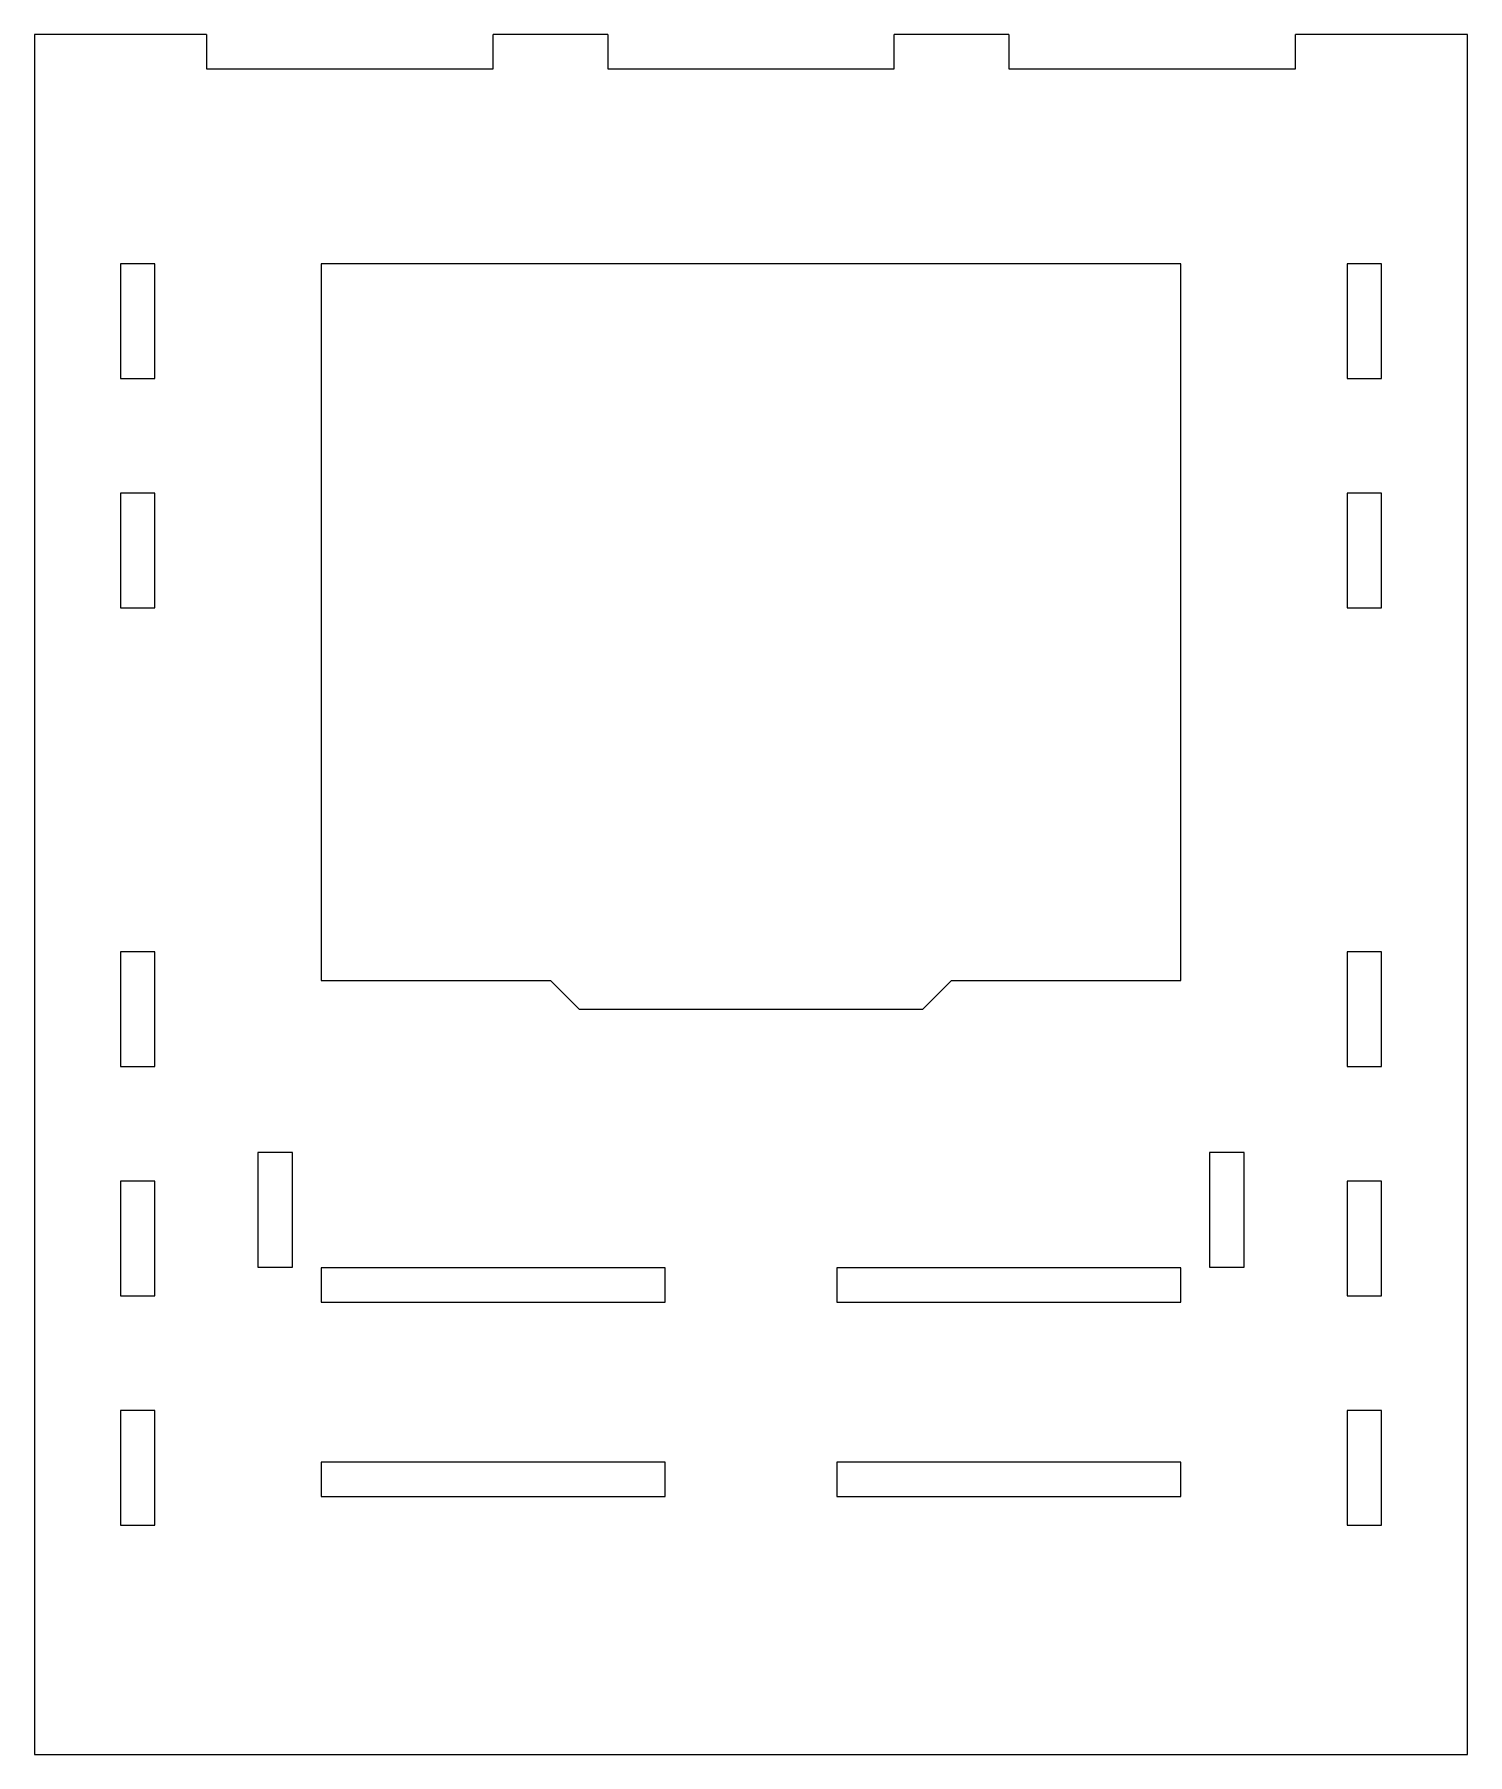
# Model space of a CAD drawing. Header units: millimetres. Extents: x -125 to 125, y -300 to 0.
import ezdxf

# ---------------------------------------------------------------- set-up
doc = ezdxf.new("R2010")
doc.units = ezdxf.units.MM

msp = doc.modelspace()

# ---------------------------------------------------------------- linework, layer by layer
at = {"color": 7, "linetype": 'Continuous', "lineweight": 25}
for p, q in [((-95, 0), (-125, 0)), ((-125, 0), (-125, -300)), ((-95, 0), (-95, -6)), ((-25, 0), (-45, 0)), ((-45, -6), (-45, 0)), ((-25, 0), (-25, -6)), ((45, 0), (25, 0)), ((25, -6), (25, 0)), ((45, 0), (45, -6)), ((125, 0), (95, 0)), ((95, -6), (95, 0)), ((125, -300), (125, 0)), ((-95, -6), (-45, -6)), ((-25, -6), (25, -6)), ((45, -6), (95, -6)), ((-110, -40), (-110, -60)), ((-104, -40), (-110, -40)), ((-104, -60), (-104, -40)), ((-75, -40), (-75, -165)), ((75, -40), (-75, -40)), ((75, -165), (75, -40)), ((104, -40), (104, -60)), ((110, -40), (104, -40)), ((110, -60), (110, -40)), ((-110, -60), (-104, -60)), ((104, -60), (110, -60)), ((-110, -80), (-110, -100)), ((-104, -80), (-110, -80)), ((-104, -100), (-104, -80)), ((104, -80), (104, -100)), ((110, -80), (104, -80)), ((110, -100), (110, -80)), ((-110, -100), (-104, -100)), ((104, -100), (110, -100)), ((-110, -160), (-110, -180)), ((-104, -160), (-110, -160)), ((-104, -180), (-104, -160)), ((110, -160), (104, -160)), ((104, -160), (104, -180)), ((110, -180), (110, -160)), ((-75, -165), (-35, -165)), ((-35, -165), (-30, -170)), ((30, -170), (35, -165)), ((35, -165), (75, -165)), ((-30, -170), (30, -170)), ((-110, -180), (-104, -180)), ((104, -180), (110, -180)), ((-80, -195), (-86, -195)), ((-86, -195), (-86, -215)), ((-80, -215), (-80, -195)), ((80, -195), (80, -215)), ((86, -195), (80, -195)), ((86, -215), (86, -195)), ((-110, -200), (-110, -220)), ((-104, -200), (-110, -200)), ((-104, -220), (-104, -200)), ((110, -200), (104, -200)), ((104, -200), (104, -220)), ((110, -220), (110, -200)), ((-86, -215), (-80, -215)), ((-75, -215.1), (-75, -221.1)), ((-15, -215.1), (-75, -215.1)), ((-15, -221.1), (-15, -215.1)), ((15, -215.1), (15, -221.1)), ((75, -215.1), (15, -215.1)), ((75, -221.1), (75, -215.1)), ((80, -215), (86, -215)), ((-110, -220), (-104, -220)), ((-75, -221.1), (-15, -221.1)), ((15, -221.1), (75, -221.1)), ((104, -220), (110, -220)), ((-110, -240), (-110, -260)), ((-104, -240), (-110, -240)), ((-104, -260), (-104, -240)), ((110, -240), (104, -240)), ((104, -240), (104, -260)), ((110, -260), (110, -240)), ((-75, -249), (-75, -255)), ((-15, -249), (-75, -249)), ((-15, -255), (-15, -249)), ((15, -249), (15, -255)), ((75, -249), (15, -249)), ((75, -255), (75, -249)), ((-75, -255), (-15, -255)), ((15, -255), (75, -255)), ((-110, -260), (-104, -260)), ((104, -260), (110, -260)), ((-125, -300), (125, -300))]:
    msp.add_line(p, q, dxfattribs=at)

doc.saveas('drawing.dxf')
